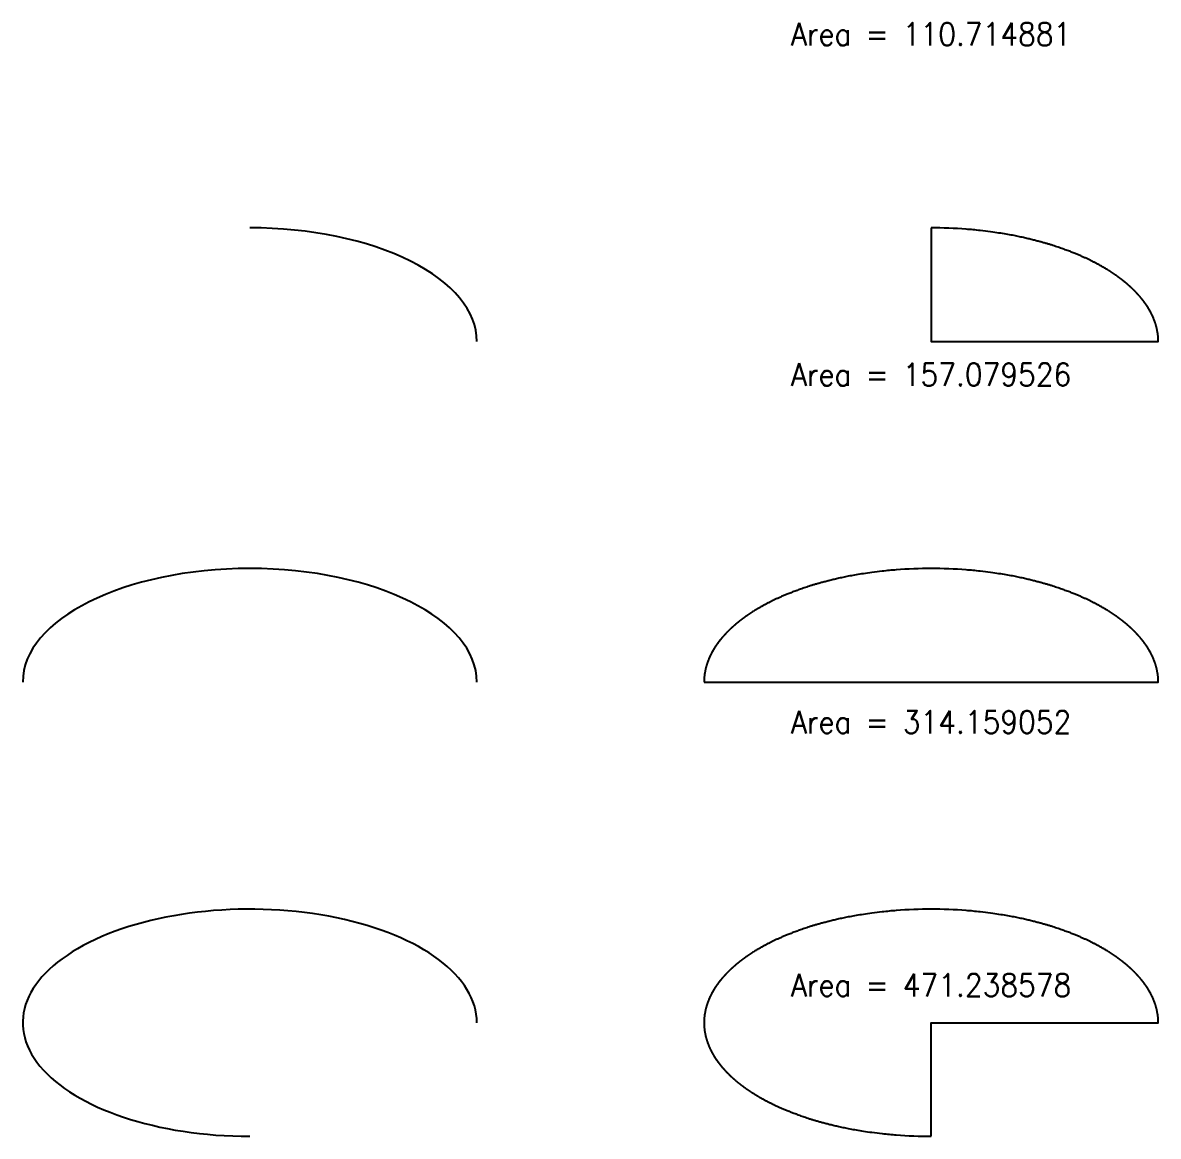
# Model space of a CAD drawing. Header units: millimetres. Extents: x 8 to 230, y -70 to 131.
# Drawn here: x 10 to 110, y -70 to 28.1 of the extents above; entities that cross this region are included whole.
import ezdxf

# ---------------------------------------------------------------- set-up
doc = ezdxf.new("R2010")
doc.units = ezdxf.units.MM
doc.layers.get('0').update_dxf_attribs({"lineweight": 25})
doc.layers.add('measurements', color=30, linetype='Continuous', lineweight=0, true_color=0xff7f00)
doc.styles.add('textstyle21', font='')
doc.styles.add('textstyle22', font='')
doc.styles.add('textstyle23', font='')
doc.styles.add('textstyle24', font='')
doc.styles.get('textstyle21').set_extended_font_data('standard')
doc.styles.get('textstyle22').set_extended_font_data('standard')
doc.styles.get('textstyle23').set_extended_font_data('standard')
doc.styles.get('textstyle24').set_extended_font_data('standard')

msp = doc.modelspace()

# ---------------------------------------------------------------- linework, layer by layer
at = {"flags": 128}
for points in [[(90, 10), (90, 0), (110, 0, 0.0138), (109.99, 0.28, 0.00574), (109.98, 0.39, 0.00441), (109.98, 0.48, 0.00373), (109.97, 0.55, 0.00329), (109.96, 0.62, 0.00299), (109.95, 0.68, 0.00275), (109.95, 0.74, 0.00257), (109.94, 0.79, 0.00242), (109.93, 0.84, 0.00229), (109.92, 0.88, 0.00219), (109.91, 0.93, 0.00209), (109.91, 0.97, 0.00201), (109.9, 1.01, 0.00194), (109.89, 1.05, 0.00188), (109.88, 1.09, 0.00182), (109.87, 1.13, 0.00177), (109.86, 1.16, 0.00172), (109.86, 1.2, 0.00168), (109.85, 1.24, 0.00164), (109.84, 1.27, 0.0016), (109.83, 1.3, 0.00157), (109.82, 1.34, 0.00154), (109.81, 1.37, 0.00151), (109.8, 1.4, 0.00148), (109.79, 1.43, 0.00146), (109.79, 1.46, 0.00143), (109.78, 1.49, 0.00141), (109.77, 1.52, 0.00139), (109.76, 1.55, 0.00137), (109.75, 1.58, 0.00135), (109.74, 1.61, 0.00133), (109.73, 1.64, 0.00132), (109.72, 1.66, 0.0013), (109.71, 1.69, 0.00128), (109.7, 1.72, 0.00127), (109.69, 1.75, 0.00125), (109.68, 1.77, 0.00124), (109.67, 1.8, 0.00123), (109.66, 1.83, 0.00122), (109.65, 1.85, 0.0012), (109.64, 1.88, 0.00119), (109.63, 1.9, 0.00118), (109.62, 1.93, 0.00117), (109.61, 1.96, 0.00116), (109.6, 1.98, 0.00115), (109.59, 2.01, 0.00114), (109.58, 2.03, 0.00114), (109.57, 2.06, 0.00113), (109.56, 2.08, 0.00112), (109.55, 2.11, 0.00111), (109.54, 2.13, 0.0011), (109.53, 2.16, 0.0011), (109.52, 2.18, 0.00109), (109.51, 2.2, 0.00108), (109.5, 2.23, 0.00108), (109.49, 2.25, 0.00107), (109.48, 2.28, 0.00106), (109.46, 2.3, 0.00106), (109.45, 2.32, 0.00105), (109.44, 2.35, 0.00105), (109.43, 2.37, 0.00104), (109.42, 2.39, 0.00104), (109.41, 2.42, 0.00103), (109.39, 2.44, 0.00103), (109.38, 2.47, 0.00102), (109.37, 2.49, 0.00102), (109.36, 2.51, 0.00101), (109.35, 2.54, 0.00101), (109.33, 2.56, 0.001), (109.32, 2.58, 0.001), (109.31, 2.61, 0.001), (109.3, 2.63, 0.00099), (109.28, 2.65, 0.00099), (109.27, 2.67, 0.00099), (109.26, 2.7, 0.00098), (109.25, 2.72, 0.00098), (109.23, 2.74, 0.00098), (109.22, 2.77, 0.00097), (109.21, 2.79, 0.00097), (109.19, 2.81, 0.00097), (109.18, 2.84, 0.00097), (109.17, 2.86, 0.00096), (109.15, 2.88, 0.00096), (109.14, 2.9, 0.00096), (109.12, 2.93, 0.00096), (109.11, 2.95, 0.00096), (109.1, 2.97, 0.00095), (109.08, 3, 0.00095), (109.07, 3.02, 0.00095), (109.05, 3.04, 0.00095), (109.04, 3.07, 0.00095), (109.02, 3.09, 0.00094), (109.01, 3.11, 0.00094), (108.99, 3.13, 0.00094), (108.98, 3.16, 0.00094), (108.96, 3.18, 0.00094), (108.95, 3.2, 0.00094), (108.93, 3.23, 0.00094), (108.91, 3.25, 0.00094), (108.9, 3.27, 0.00093), (108.88, 3.3, 0.00093), (108.87, 3.32, 0.00093), (108.85, 3.34, 0.00093), (108.83, 3.37, 0.00093), (108.82, 3.39, 0.00093), (108.8, 3.41, 0.00093), (108.78, 3.44, 0.00093), (108.76, 3.46, 0.00093), (108.75, 3.49, 0.00093), (108.73, 3.51, 0.00093), (108.71, 3.53, 0.00093), (108.69, 3.56, 0.00093), (108.67, 3.58, 0.00093), (108.66, 3.6, 0.00093), (108.64, 3.63, 0.00093), (108.62, 3.65, 0.00093), (108.6, 3.68, 0.00093), (108.58, 3.7, 0.00093), (108.56, 3.73, 0.00093), (108.54, 3.75, 0.00093), (108.52, 3.77, 0.00093), (108.5, 3.8, 0.00093), (108.48, 3.82, 0.00093), (108.46, 3.85, 0.00093), (108.44, 3.87, 0.00093), (108.42, 3.9, 0.00093), (108.4, 3.92, 0.00093), (108.38, 3.95, 0.00093), (108.35, 3.97, 0.00093), (108.33, 4, 0.00094), (108.31, 4.02, 0.00094), (108.29, 4.05, 0.00094), (108.26, 4.07, 0.00094), (108.24, 4.1, 0.00094), (108.22, 4.13, 0.00094), (108.19, 4.15, 0.00094), (108.17, 4.18, 0.00094), (108.15, 4.2, 0.00095), (108.12, 4.23, 0.00095), (108.1, 4.26, 0.00095), (108.07, 4.28, 0.00095), (108.05, 4.31, 0.00095), (108.02, 4.34, 0.00095), (108, 4.36, 0.00096), (107.97, 4.39, 0.00096), (107.94, 4.42, 0.00096), (107.92, 4.44, 0.00096), (107.89, 4.47, 0.00097), (107.86, 4.5, 0.00097), (107.83, 4.53, 0.00097), (107.8, 4.56, 0.00097), (107.78, 4.58, 0.00097), (107.75, 4.61, 0.00098), (107.72, 4.64, 0.00098), (107.69, 4.67, 0.00098), (107.66, 4.7, 0.00099), (107.63, 4.73, 0.00099), (107.59, 4.75, 0.00099), (107.56, 4.78, 0.001), (107.53, 4.81, 0.001), (107.5, 4.84, 0.001), (107.46, 4.87, 0.00101), (107.43, 4.9, 0.00101), (107.4, 4.93, 0.00101), (107.36, 4.96, 0.00102), (107.33, 4.99, 0.00102), (107.29, 5.02, 0.00102), (107.26, 5.06, 0.00103), (107.22, 5.09, 0.00103), (107.18, 5.12, 0.00104), (107.14, 5.15, 0.00104), (107.1, 5.18, 0.00105), (107.07, 5.21, 0.00105), (107.03, 5.25, 0.00106), (106.98, 5.28, 0.00106), (106.94, 5.31, 0.00107), (106.9, 5.35, 0.00107), (106.86, 5.38, 0.00108), (106.82, 5.41, 0.00108), (106.77, 5.45, 0.00109), (106.73, 5.48, 0.00109), (106.68, 5.52, 0.0011), (106.63, 5.55, 0.00111), (106.59, 5.59, 0.00111), (106.54, 5.62, 0.00112), (106.49, 5.66, 0.00113), (106.44, 5.69, 0.00113), (106.39, 5.73, 0.00114), (106.34, 5.77, 0.00115), (106.28, 5.81, 0.00116), (106.23, 5.84, 0.00116), (106.17, 5.88, 0.00117), (106.12, 5.92, 0.00118), (106.06, 5.96, 0.00119), (106, 6, 0.0012), (105.94, 6.04, 0.00121), (105.88, 6.08, 0.00122), (105.82, 6.12, 0.00123), (105.76, 6.16, 0.00124), (105.69, 6.2, 0.00125), (105.62, 6.24, 0.00126), (105.56, 6.29, 0.00127), (105.49, 6.33, 0.00128), (105.41, 6.37, 0.00129), (105.34, 6.42, 0.0013), (105.27, 6.46, 0.00132), (105.19, 6.51, 0.00133), (105.11, 6.55, 0.00134), (105.03, 6.6, 0.00136), (104.95, 6.64, 0.00137), (104.86, 6.69, 0.00139), (104.78, 6.74, 0.0014), (104.69, 6.79, 0.00142), (104.59, 6.84, 0.00143), (104.5, 6.89, 0.00145), (104.4, 6.94, 0.00147), (104.3, 6.99, 0.00149), (104.2, 7.04, 0.00151), (104.09, 7.09, 0.00153), (103.99, 7.15, 0.00155), (103.87, 7.2, 0.00158), (103.76, 7.26, 0.0016), (103.64, 7.32, 0.00163), (103.51, 7.37, 0.00165), (103.38, 7.43, 0.00168), (103.25, 7.49, 0.00171), (103.11, 7.55, 0.00174), (102.97, 7.61, 0.00177), (102.82, 7.67, 0.00181), (102.67, 7.74, 0.00184), (102.51, 7.8, 0.00188), (102.34, 7.87, 0.00193), (102.17, 7.94, 0.00197), (101.99, 8, 0.00202), (101.8, 8.07, 0.00207), (101.6, 8.15, 0.00212), (101.39, 8.22, 0.00218), (101.18, 8.29, 0.00225), (100.95, 8.37, 0.00232), (100.71, 8.45, 0.0024), (100.45, 8.53, 0.00249), (100.18, 8.61, 0.00258), (99.89, 8.69, 0.00269), (99.59, 8.78, 0.00281), (99.26, 8.86, 0.00295), (98.91, 8.95, 0.00311), (98.53, 9.04, 0.00329), (98.12, 9.14, 0.00352), (97.67, 9.24, 0.00379), (97.17, 9.34, 0.00413), (96.61, 9.44, 0.00458), (95.97, 9.54, 0.00522), (95.23, 9.65, 0.00621), (94.31, 9.76, 0.00813), (93.08, 9.88, 0.01938)], [(70, -30), (110, -30, 0.0138), (109.99, -29.72, 0.00574), (109.98, -29.61, 0.00441), (109.98, -29.52, 0.00373), (109.97, -29.45, 0.00329), (109.96, -29.38, 0.00299), (109.95, -29.32, 0.00275), (109.95, -29.26, 0.00257), (109.94, -29.21, 0.00242), (109.93, -29.16, 0.00229), (109.92, -29.12, 0.00219), (109.91, -29.07, 0.00209), (109.91, -29.03, 0.00201), (109.9, -28.99, 0.00194), (109.89, -28.95, 0.00188), (109.88, -28.91, 0.00182), (109.87, -28.87, 0.00177), (109.86, -28.84, 0.00172), (109.86, -28.8, 0.00168), (109.85, -28.76, 0.00164), (109.84, -28.73, 0.0016), (109.83, -28.7, 0.00157), (109.82, -28.66, 0.00154), (109.81, -28.63, 0.00151), (109.8, -28.6, 0.00148), (109.79, -28.57, 0.00146), (109.79, -28.54, 0.00143), (109.78, -28.51, 0.00141), (109.77, -28.48, 0.00139), (109.76, -28.45, 0.00137), (109.75, -28.42, 0.00135), (109.74, -28.39, 0.00133), (109.73, -28.36, 0.00132), (109.72, -28.34, 0.0013), (109.71, -28.31, 0.00128), (109.7, -28.28, 0.00127), (109.69, -28.25, 0.00125), (109.68, -28.23, 0.00124), (109.67, -28.2, 0.00123), (109.66, -28.17, 0.00122), (109.65, -28.15, 0.0012), (109.64, -28.12, 0.00119), (109.63, -28.1, 0.00118), (109.62, -28.07, 0.00117), (109.61, -28.04, 0.00116), (109.6, -28.02, 0.00115), (109.59, -27.99, 0.00114), (109.58, -27.97, 0.00114), (109.57, -27.94, 0.00113), (109.56, -27.92, 0.00112), (109.55, -27.89, 0.00111), (109.54, -27.87, 0.0011), (109.53, -27.84, 0.0011), (109.52, -27.82, 0.00109), (109.51, -27.8, 0.00108), (109.5, -27.77, 0.00108), (109.49, -27.75, 0.00107), (109.48, -27.72, 0.00106), (109.46, -27.7, 0.00106), (109.45, -27.68, 0.00105), (109.44, -27.65, 0.00105), (109.43, -27.63, 0.00104), (109.42, -27.61, 0.00104), (109.41, -27.58, 0.00103), (109.39, -27.56, 0.00103), (109.38, -27.53, 0.00102), (109.37, -27.51, 0.00102), (109.36, -27.49, 0.00101), (109.35, -27.46, 0.00101), (109.33, -27.44, 0.001), (109.32, -27.42, 0.001), (109.31, -27.39, 0.001), (109.3, -27.37, 0.00099), (109.28, -27.35, 0.00099), (109.27, -27.33, 0.00099), (109.26, -27.3, 0.00098), (109.25, -27.28, 0.00098), (109.23, -27.26, 0.00098), (109.22, -27.23, 0.00097), (109.21, -27.21, 0.00097), (109.19, -27.19, 0.00097), (109.18, -27.16, 0.00097), (109.17, -27.14, 0.00096), (109.15, -27.12, 0.00096), (109.14, -27.1, 0.00096), (109.12, -27.07, 0.00096), (109.11, -27.05, 0.00096), (109.1, -27.03, 0.00095), (109.08, -27, 0.00095), (109.07, -26.98, 0.00095), (109.05, -26.96, 0.00095), (109.04, -26.93, 0.00095), (109.02, -26.91, 0.00094), (109.01, -26.89, 0.00094), (108.99, -26.87, 0.00094), (108.98, -26.84, 0.00094), (108.96, -26.82, 0.00094), (108.95, -26.8, 0.00094), (108.93, -26.77, 0.00094), (108.91, -26.75, 0.00094), (108.9, -26.73, 0.00093), (108.88, -26.7, 0.00093), (108.87, -26.68, 0.00093), (108.85, -26.66, 0.00093), (108.83, -26.63, 0.00093), (108.82, -26.61, 0.00093), (108.8, -26.59, 0.00093), (108.78, -26.56, 0.00093), (108.76, -26.54, 0.00093), (108.75, -26.51, 0.00093), (108.73, -26.49, 0.00093), (108.71, -26.47, 0.00093), (108.69, -26.44, 0.00093), (108.67, -26.42, 0.00093), (108.66, -26.4, 0.00093), (108.64, -26.37, 0.00093), (108.62, -26.35, 0.00093), (108.6, -26.32, 0.00093), (108.58, -26.3, 0.00093), (108.56, -26.27, 0.00093), (108.54, -26.25, 0.00093), (108.52, -26.23, 0.00093), (108.5, -26.2, 0.00093), (108.48, -26.18, 0.00093), (108.46, -26.15, 0.00093), (108.44, -26.13, 0.00093), (108.42, -26.1, 0.00093), (108.4, -26.08, 0.00093), (108.38, -26.05, 0.00093), (108.35, -26.03, 0.00093), (108.33, -26, 0.00094), (108.31, -25.98, 0.00094), (108.29, -25.95, 0.00094), (108.26, -25.93, 0.00094), (108.24, -25.9, 0.00094), (108.22, -25.87, 0.00094), (108.19, -25.85, 0.00094), (108.17, -25.82, 0.00094), (108.15, -25.8, 0.00095), (108.12, -25.77, 0.00095), (108.1, -25.74, 0.00095), (108.07, -25.72, 0.00095), (108.05, -25.69, 0.00095), (108.02, -25.66, 0.00095), (108, -25.64, 0.00096), (107.97, -25.61, 0.00096), (107.94, -25.58, 0.00096), (107.92, -25.56, 0.00096), (107.89, -25.53, 0.00097), (107.86, -25.5, 0.00097), (107.83, -25.47, 0.00097), (107.8, -25.44, 0.00097), (107.78, -25.42, 0.00097), (107.75, -25.39, 0.00098), (107.72, -25.36, 0.00098), (107.69, -25.33, 0.00098), (107.66, -25.3, 0.00099), (107.63, -25.27, 0.00099), (107.59, -25.25, 0.00099), (107.56, -25.22, 0.001), (107.53, -25.19, 0.001), (107.5, -25.16, 0.001), (107.46, -25.13, 0.00101), (107.43, -25.1, 0.00101), (107.4, -25.07, 0.00101), (107.36, -25.04, 0.00102), (107.33, -25.01, 0.00102), (107.29, -24.98, 0.00102), (107.26, -24.94, 0.00103), (107.22, -24.91, 0.00103), (107.18, -24.88, 0.00104), (107.14, -24.85, 0.00104), (107.1, -24.82, 0.00105), (107.07, -24.79, 0.00105), (107.03, -24.75, 0.00106), (106.98, -24.72, 0.00106), (106.94, -24.69, 0.00107), (106.9, -24.65, 0.00107), (106.86, -24.62, 0.00108), (106.82, -24.59, 0.00108), (106.77, -24.55, 0.00109), (106.73, -24.52, 0.00109), (106.68, -24.48, 0.0011), (106.63, -24.45, 0.00111), (106.59, -24.41, 0.00111), (106.54, -24.38, 0.00112), (106.49, -24.34, 0.00113), (106.44, -24.31, 0.00113), (106.39, -24.27, 0.00114), (106.34, -24.23, 0.00115), (106.28, -24.19, 0.00116), (106.23, -24.16, 0.00116), (106.17, -24.12, 0.00117), (106.12, -24.08, 0.00118), (106.06, -24.04, 0.00119), (106, -24, 0.0012), (105.94, -23.96, 0.00121), (105.88, -23.92, 0.00122), (105.82, -23.88, 0.00123), (105.76, -23.84, 0.00124), (105.69, -23.8, 0.00125), (105.62, -23.76, 0.00126), (105.56, -23.71, 0.00127), (105.49, -23.67, 0.00128), (105.41, -23.63, 0.00129), (105.34, -23.58, 0.0013), (105.27, -23.54, 0.00132), (105.19, -23.49, 0.00133), (105.11, -23.45, 0.00134), (105.03, -23.4, 0.00136), (104.95, -23.36, 0.00137), (104.86, -23.31, 0.00139), (104.78, -23.26, 0.0014), (104.69, -23.21, 0.00142), (104.59, -23.16, 0.00143), (104.5, -23.11, 0.00145), (104.4, -23.06, 0.00147), (104.3, -23.01, 0.00149), (104.2, -22.96, 0.00151), (104.09, -22.91, 0.00153), (103.99, -22.85, 0.00155), (103.87, -22.8, 0.00158), (103.76, -22.74, 0.0016), (103.64, -22.68, 0.00163), (103.51, -22.63, 0.00165), (103.38, -22.57, 0.00168), (103.25, -22.51, 0.00171), (103.11, -22.45, 0.00174), (102.97, -22.39, 0.00177), (102.82, -22.33, 0.00181), (102.67, -22.26, 0.00184), (102.51, -22.2, 0.00188), (102.34, -22.13, 0.00193), (102.17, -22.06, 0.00197), (101.99, -22, 0.00202), (101.8, -21.93, 0.00207), (101.6, -21.85, 0.00212), (101.39, -21.78, 0.00218), (101.18, -21.71, 0.00225), (100.95, -21.63, 0.00232), (100.71, -21.55, 0.0024), (100.45, -21.47, 0.00249), (100.18, -21.39, 0.00258), (99.89, -21.31, 0.00269), (99.59, -21.22, 0.00281), (99.26, -21.14, 0.00295), (98.91, -21.05, 0.00311), (98.53, -20.96, 0.00329), (98.12, -20.86, 0.00352), (97.67, -20.76, 0.00379), (97.17, -20.66, 0.00413), (96.61, -20.56, 0.00458), (95.97, -20.46, 0.00522), (95.23, -20.35, 0.00621), (94.31, -20.24, 0.00813), (93.08, -20.12, 0.03877), (86.92, -20.12, 0.00813), (85.69, -20.24, 0.00621), (84.77, -20.35, 0.00522), (84.03, -20.46, 0.00458), (83.39, -20.56, 0.00413), (82.83, -20.66, 0.00379), (82.33, -20.76, 0.00352), (81.88, -20.86, 0.00329), (81.47, -20.96, 0.00311), (81.09, -21.05, 0.00295), (80.74, -21.14, 0.00281), (80.41, -21.22, 0.00269), (80.11, -21.31, 0.00258), (79.82, -21.39, 0.00249), (79.55, -21.47, 0.0024), (79.29, -21.55, 0.00232), (79.05, -21.63, 0.00225), (78.82, -21.71, 0.00218), (78.61, -21.78, 0.00212), (78.4, -21.85, 0.00207), (78.2, -21.93, 0.00202), (78.01, -22, 0.00197), (77.83, -22.06, 0.00193), (77.66, -22.13, 0.00188), (77.49, -22.2, 0.00184), (77.33, -22.26, 0.00181), (77.18, -22.33, 0.00177), (77.03, -22.39, 0.00174), (76.89, -22.45, 0.00171), (76.75, -22.51, 0.00168), (76.62, -22.57, 0.00165), (76.49, -22.63, 0.00163), (76.36, -22.68, 0.0016), (76.24, -22.74, 0.00158), (76.13, -22.8, 0.00155), (76.01, -22.85, 0.00153), (75.91, -22.91, 0.00151), (75.8, -22.96, 0.00149), (75.7, -23.01, 0.00147), (75.6, -23.06, 0.00145), (75.5, -23.11, 0.00143), (75.41, -23.16, 0.00142), (75.31, -23.21, 0.0014), (75.22, -23.26, 0.00139), (75.14, -23.31, 0.00137), (75.05, -23.36, 0.00136), (74.97, -23.4, 0.00134), (74.89, -23.45, 0.00133), (74.81, -23.49, 0.00132), (74.73, -23.54, 0.0013), (74.66, -23.58, 0.00129), (74.59, -23.63, 0.00128), (74.51, -23.67, 0.00127), (74.44, -23.71, 0.00126), (74.38, -23.76, 0.00125), (74.31, -23.8, 0.00124), (74.24, -23.84, 0.00123), (74.18, -23.88, 0.00122), (74.12, -23.92, 0.00121), (74.06, -23.96, 0.0012), (74, -24, 0.00119), (73.94, -24.04, 0.00118), (73.88, -24.08, 0.00117), (73.83, -24.12, 0.00116), (73.77, -24.16, 0.00116), (73.72, -24.19, 0.00115), (73.66, -24.23, 0.00114), (73.61, -24.27, 0.00113), (73.56, -24.31, 0.00113), (73.51, -24.34, 0.00112), (73.46, -24.38, 0.00111), (73.41, -24.41, 0.00111), (73.37, -24.45, 0.0011), (73.32, -24.48, 0.00109), (73.27, -24.52, 0.00109), (73.23, -24.55, 0.00108), (73.18, -24.59, 0.00108), (73.14, -24.62, 0.00107), (73.1, -24.65, 0.00107), (73.06, -24.69, 0.00106), (73.02, -24.72, 0.00106), (72.97, -24.75, 0.00105), (72.93, -24.79, 0.00105), (72.9, -24.82, 0.00104), (72.86, -24.85, 0.00104), (72.82, -24.88, 0.00103), (72.78, -24.91, 0.00103), (72.74, -24.94, 0.00102), (72.71, -24.98, 0.00102), (72.67, -25.01, 0.00102), (72.64, -25.04, 0.00101), (72.6, -25.07, 0.00101), (72.57, -25.1, 0.00101), (72.54, -25.13, 0.001), (72.5, -25.16, 0.001), (72.47, -25.19, 0.001), (72.44, -25.22, 0.00099), (72.41, -25.25, 0.00099), (72.37, -25.27, 0.00099), (72.34, -25.3, 0.00098), (72.31, -25.33, 0.00098), (72.28, -25.36, 0.00098), (72.25, -25.39, 0.00097), (72.22, -25.42, 0.00097), (72.2, -25.44, 0.00097), (72.17, -25.47, 0.00097), (72.14, -25.5, 0.00097), (72.11, -25.53, 0.00096), (72.08, -25.56, 0.00096), (72.06, -25.58, 0.00096), (72.03, -25.61, 0.00096), (72, -25.64, 0.00095), (71.98, -25.66, 0.00095), (71.95, -25.69, 0.00095), (71.93, -25.72, 0.00095), (71.9, -25.74, 0.00095), (71.88, -25.77, 0.00095), (71.85, -25.8, 0.00094), (71.83, -25.82, 0.00094), (71.81, -25.85, 0.00094), (71.78, -25.87, 0.00094), (71.76, -25.9, 0.00094), (71.74, -25.93, 0.00094), (71.71, -25.95, 0.00094), (71.69, -25.98, 0.00094), (71.67, -26, 0.00093), (71.65, -26.03, 0.00093), (71.62, -26.05, 0.00093), (71.6, -26.08, 0.00093), (71.58, -26.1, 0.00093), (71.56, -26.13, 0.00093), (71.54, -26.15, 0.00093), (71.52, -26.18, 0.00093), (71.5, -26.2, 0.00093), (71.48, -26.23, 0.00093), (71.46, -26.25, 0.00093), (71.44, -26.27, 0.00093), (71.42, -26.3, 0.00093), (71.4, -26.32, 0.00093), (71.38, -26.35, 0.00093), (71.36, -26.37, 0.00093), (71.34, -26.4, 0.00093), (71.33, -26.42, 0.00093), (71.31, -26.44, 0.00093), (71.29, -26.47, 0.00093), (71.27, -26.49, 0.00093), (71.25, -26.51, 0.00093), (71.24, -26.54, 0.00093), (71.22, -26.56, 0.00093), (71.2, -26.59, 0.00093), (71.18, -26.61, 0.00093), (71.17, -26.63, 0.00093), (71.15, -26.66, 0.00093), (71.13, -26.68, 0.00093), (71.12, -26.7, 0.00093), (71.1, -26.73, 0.00094), (71.09, -26.75, 0.00094), (71.07, -26.77, 0.00094), (71.05, -26.8, 0.00094), (71.04, -26.82, 0.00094), (71.02, -26.84, 0.00094), (71.01, -26.87, 0.00094), (70.99, -26.89, 0.00094), (70.98, -26.91, 0.00095), (70.96, -26.93, 0.00095), (70.95, -26.96, 0.00095), (70.93, -26.98, 0.00095), (70.92, -27, 0.00095), (70.9, -27.03, 0.00096), (70.89, -27.05, 0.00096), (70.88, -27.07, 0.00096), (70.86, -27.1, 0.00096), (70.85, -27.12, 0.00096), (70.83, -27.14, 0.00097), (70.82, -27.16, 0.00097), (70.81, -27.19, 0.00097), (70.79, -27.21, 0.00097), (70.78, -27.23, 0.00098), (70.77, -27.26, 0.00098), (70.75, -27.28, 0.00098), (70.74, -27.3, 0.00099), (70.73, -27.33, 0.00099), (70.72, -27.35, 0.00099), (70.7, -27.37, 0.001), (70.69, -27.39, 0.001), (70.68, -27.42, 0.001), (70.67, -27.44, 0.00101), (70.65, -27.46, 0.00101), (70.64, -27.49, 0.00102), (70.63, -27.51, 0.00102), (70.62, -27.53, 0.00103), (70.61, -27.56, 0.00103), (70.59, -27.58, 0.00104), (70.58, -27.61, 0.00104), (70.57, -27.63, 0.00105), (70.56, -27.65, 0.00105), (70.55, -27.68, 0.00106), (70.54, -27.7, 0.00106), (70.52, -27.72, 0.00107), (70.51, -27.75, 0.00108), (70.5, -27.77, 0.00108), (70.49, -27.8, 0.00109), (70.48, -27.82, 0.0011), (70.47, -27.84, 0.0011), (70.46, -27.87, 0.00111), (70.45, -27.89, 0.00112), (70.44, -27.92, 0.00113), (70.43, -27.94, 0.00114), (70.42, -27.97, 0.00114), (70.41, -27.99, 0.00115), (70.4, -28.02, 0.00116), (70.39, -28.04, 0.00117), (70.38, -28.07, 0.00118), (70.37, -28.1, 0.00119), (70.36, -28.12, 0.0012), (70.35, -28.15, 0.00122), (70.34, -28.17, 0.00123), (70.33, -28.2, 0.00124), (70.32, -28.23, 0.00125), (70.31, -28.25, 0.00127), (70.3, -28.28, 0.00128), (70.29, -28.31, 0.0013), (70.28, -28.34, 0.00132), (70.27, -28.36, 0.00133), (70.26, -28.39, 0.00135), (70.25, -28.42, 0.00137), (70.24, -28.45, 0.00139), (70.23, -28.48, 0.00141), (70.22, -28.51, 0.00143), (70.21, -28.54, 0.00146), (70.21, -28.57, 0.00148), (70.2, -28.6, 0.00151), (70.19, -28.63, 0.00154), (70.18, -28.66, 0.00157), (70.17, -28.7, 0.0016), (70.16, -28.73, 0.00164), (70.15, -28.76, 0.00168), (70.14, -28.8, 0.00172), (70.14, -28.84, 0.00177), (70.13, -28.87, 0.00182), (70.12, -28.91, 0.00188), (70.11, -28.95, 0.00194), (70.1, -28.99, 0.00201), (70.09, -29.03, 0.00209), (70.09, -29.07, 0.00219), (70.08, -29.12, 0.00229), (70.07, -29.16, 0.00242), (70.06, -29.21, 0.00257), (70.05, -29.26, 0.00275), (70.05, -29.32, 0.00299), (70.04, -29.38, 0.00329), (70.03, -29.45, 0.00373), (70.02, -29.52, 0.00441), (70.02, -29.61, 0.00574), (70.01, -29.72, 0.0138)], [(90, -70), (90, -60), (110, -60, 0.0138), (109.99, -59.72, 0.00574), (109.98, -59.61, 0.00441), (109.98, -59.52, 0.00373), (109.97, -59.45, 0.00329), (109.96, -59.38, 0.00299), (109.95, -59.32, 0.00275), (109.95, -59.26, 0.00257), (109.94, -59.21, 0.00242), (109.93, -59.16, 0.00229), (109.92, -59.12, 0.00219), (109.91, -59.07, 0.00209), (109.91, -59.03, 0.00201), (109.9, -58.99, 0.00194), (109.89, -58.95, 0.00188), (109.88, -58.91, 0.00182), (109.87, -58.87, 0.00177), (109.86, -58.84, 0.00172), (109.86, -58.8, 0.00168), (109.85, -58.76, 0.00164), (109.84, -58.73, 0.0016), (109.83, -58.7, 0.00157), (109.82, -58.66, 0.00154), (109.81, -58.63, 0.00151), (109.8, -58.6, 0.00148), (109.79, -58.57, 0.00146), (109.79, -58.54, 0.00143), (109.78, -58.51, 0.00141), (109.77, -58.48, 0.00139), (109.76, -58.45, 0.00137), (109.75, -58.42, 0.00135), (109.74, -58.39, 0.00133), (109.73, -58.36, 0.00132), (109.72, -58.34, 0.0013), (109.71, -58.31, 0.00128), (109.7, -58.28, 0.00127), (109.69, -58.25, 0.00125), (109.68, -58.23, 0.00124), (109.67, -58.2, 0.00123), (109.66, -58.17, 0.00122), (109.65, -58.15, 0.0012), (109.64, -58.12, 0.00119), (109.63, -58.1, 0.00118), (109.62, -58.07, 0.00117), (109.61, -58.04, 0.00116), (109.6, -58.02, 0.00115), (109.59, -57.99, 0.00114), (109.58, -57.97, 0.00114), (109.57, -57.94, 0.00113), (109.56, -57.92, 0.00112), (109.55, -57.89, 0.00111), (109.54, -57.87, 0.0011), (109.53, -57.84, 0.0011), (109.52, -57.82, 0.00109), (109.51, -57.8, 0.00108), (109.5, -57.77, 0.00108), (109.49, -57.75, 0.00107), (109.48, -57.72, 0.00106), (109.46, -57.7, 0.00106), (109.45, -57.68, 0.00105), (109.44, -57.65, 0.00105), (109.43, -57.63, 0.00104), (109.42, -57.61, 0.00104), (109.41, -57.58, 0.00103), (109.39, -57.56, 0.00103), (109.38, -57.53, 0.00102), (109.37, -57.51, 0.00102), (109.36, -57.49, 0.00101), (109.35, -57.46, 0.00101), (109.33, -57.44, 0.001), (109.32, -57.42, 0.001), (109.31, -57.39, 0.001), (109.3, -57.37, 0.00099), (109.28, -57.35, 0.00099), (109.27, -57.33, 0.00099), (109.26, -57.3, 0.00098), (109.25, -57.28, 0.00098), (109.23, -57.26, 0.00098), (109.22, -57.23, 0.00097), (109.21, -57.21, 0.00097), (109.19, -57.19, 0.00097), (109.18, -57.16, 0.00097), (109.17, -57.14, 0.00096), (109.15, -57.12, 0.00096), (109.14, -57.1, 0.00096), (109.12, -57.07, 0.00096), (109.11, -57.05, 0.00096), (109.1, -57.03, 0.00095), (109.08, -57, 0.00095), (109.07, -56.98, 0.00095), (109.05, -56.96, 0.00095), (109.04, -56.93, 0.00095), (109.02, -56.91, 0.00094), (109.01, -56.89, 0.00094), (108.99, -56.87, 0.00094), (108.98, -56.84, 0.00094), (108.96, -56.82, 0.00094), (108.95, -56.8, 0.00094), (108.93, -56.77, 0.00094), (108.91, -56.75, 0.00094), (108.9, -56.73, 0.00093), (108.88, -56.7, 0.00093), (108.87, -56.68, 0.00093), (108.85, -56.66, 0.00093), (108.83, -56.63, 0.00093), (108.82, -56.61, 0.00093), (108.8, -56.59, 0.00093), (108.78, -56.56, 0.00093), (108.76, -56.54, 0.00093), (108.75, -56.51, 0.00093), (108.73, -56.49, 0.00093), (108.71, -56.47, 0.00093), (108.69, -56.44, 0.00093), (108.67, -56.42, 0.00093), (108.66, -56.4, 0.00093), (108.64, -56.37, 0.00093), (108.62, -56.35, 0.00093), (108.6, -56.32, 0.00093), (108.58, -56.3, 0.00093), (108.56, -56.27, 0.00093), (108.54, -56.25, 0.00093), (108.52, -56.23, 0.00093), (108.5, -56.2, 0.00093), (108.48, -56.18, 0.00093), (108.46, -56.15, 0.00093), (108.44, -56.13, 0.00093), (108.42, -56.1, 0.00093), (108.4, -56.08, 0.00093), (108.38, -56.05, 0.00093), (108.35, -56.03, 0.00093), (108.33, -56, 0.00094), (108.31, -55.98, 0.00094), (108.29, -55.95, 0.00094), (108.26, -55.93, 0.00094), (108.24, -55.9, 0.00094), (108.22, -55.87, 0.00094), (108.19, -55.85, 0.00094), (108.17, -55.82, 0.00094), (108.15, -55.8, 0.00095), (108.12, -55.77, 0.00095), (108.1, -55.74, 0.00095), (108.07, -55.72, 0.00095), (108.05, -55.69, 0.00095), (108.02, -55.66, 0.00095), (108, -55.64, 0.00096), (107.97, -55.61, 0.00096), (107.94, -55.58, 0.00096), (107.92, -55.56, 0.00096), (107.89, -55.53, 0.00097), (107.86, -55.5, 0.00097), (107.83, -55.47, 0.00097), (107.8, -55.44, 0.00097), (107.78, -55.42, 0.00097), (107.75, -55.39, 0.00098), (107.72, -55.36, 0.00098), (107.69, -55.33, 0.00098), (107.66, -55.3, 0.00099), (107.63, -55.27, 0.00099), (107.59, -55.25, 0.00099), (107.56, -55.22, 0.001), (107.53, -55.19, 0.001), (107.5, -55.16, 0.001), (107.46, -55.13, 0.00101), (107.43, -55.1, 0.00101), (107.4, -55.07, 0.00101), (107.36, -55.04, 0.00102), (107.33, -55.01, 0.00102), (107.29, -54.98, 0.00102), (107.26, -54.94, 0.00103), (107.22, -54.91, 0.00103), (107.18, -54.88, 0.00104), (107.14, -54.85, 0.00104), (107.1, -54.82, 0.00105), (107.07, -54.79, 0.00105), (107.03, -54.75, 0.00106), (106.98, -54.72, 0.00106), (106.94, -54.69, 0.00107), (106.9, -54.65, 0.00107), (106.86, -54.62, 0.00108), (106.82, -54.59, 0.00108), (106.77, -54.55, 0.00109), (106.73, -54.52, 0.00109), (106.68, -54.48, 0.0011), (106.63, -54.45, 0.00111), (106.59, -54.41, 0.00111), (106.54, -54.38, 0.00112), (106.49, -54.34, 0.00113), (106.44, -54.31, 0.00113), (106.39, -54.27, 0.00114), (106.34, -54.23, 0.00115), (106.28, -54.19, 0.00116), (106.23, -54.16, 0.00116), (106.17, -54.12, 0.00117), (106.12, -54.08, 0.00118), (106.06, -54.04, 0.00119), (106, -54, 0.0012), (105.94, -53.96, 0.00121), (105.88, -53.92, 0.00122), (105.82, -53.88, 0.00123), (105.76, -53.84, 0.00124), (105.69, -53.8, 0.00125), (105.62, -53.76, 0.00126), (105.56, -53.71, 0.00127), (105.49, -53.67, 0.00128), (105.41, -53.63, 0.00129), (105.34, -53.58, 0.0013), (105.27, -53.54, 0.00132), (105.19, -53.49, 0.00133), (105.11, -53.45, 0.00134), (105.03, -53.4, 0.00136), (104.95, -53.36, 0.00137), (104.86, -53.31, 0.00139), (104.78, -53.26, 0.0014), (104.69, -53.21, 0.00142), (104.59, -53.16, 0.00143), (104.5, -53.11, 0.00145), (104.4, -53.06, 0.00147), (104.3, -53.01, 0.00149), (104.2, -52.96, 0.00151), (104.09, -52.91, 0.00153), (103.99, -52.85, 0.00155), (103.87, -52.8, 0.00158), (103.76, -52.74, 0.0016), (103.64, -52.68, 0.00163), (103.51, -52.63, 0.00165), (103.38, -52.57, 0.00168), (103.25, -52.51, 0.00171), (103.11, -52.45, 0.00174), (102.97, -52.39, 0.00177), (102.82, -52.33, 0.00181), (102.67, -52.26, 0.00184), (102.51, -52.2, 0.00188), (102.34, -52.13, 0.00193), (102.17, -52.06, 0.00197), (101.99, -52, 0.00202), (101.8, -51.93, 0.00207), (101.6, -51.85, 0.00212), (101.39, -51.78, 0.00218), (101.18, -51.71, 0.00225), (100.95, -51.63, 0.00232), (100.71, -51.55, 0.0024), (100.45, -51.47, 0.00249), (100.18, -51.39, 0.00258), (99.89, -51.31, 0.00269), (99.59, -51.22, 0.00281), (99.26, -51.14, 0.00295), (98.91, -51.05, 0.00311), (98.53, -50.96, 0.00329), (98.12, -50.86, 0.00352), (97.67, -50.76, 0.00379), (97.17, -50.66, 0.00413), (96.61, -50.56, 0.00458), (95.97, -50.46, 0.00522), (95.23, -50.35, 0.00621), (94.31, -50.24, 0.00813), (93.08, -50.12, 0.03877), (86.92, -50.12, 0.00813), (85.69, -50.24, 0.00621), (84.77, -50.35, 0.00522), (84.03, -50.46, 0.00458), (83.39, -50.56, 0.00413), (82.83, -50.66, 0.00379), (82.33, -50.76, 0.00352), (81.88, -50.86, 0.00329), (81.47, -50.96, 0.00311), (81.09, -51.05, 0.00295), (80.74, -51.14, 0.00281), (80.41, -51.22, 0.00269), (80.11, -51.31, 0.00258), (79.82, -51.39, 0.00249), (79.55, -51.47, 0.0024), (79.29, -51.55, 0.00232), (79.05, -51.63, 0.00225), (78.82, -51.71, 0.00218), (78.61, -51.78, 0.00212), (78.4, -51.85, 0.00207), (78.2, -51.93, 0.00202), (78.01, -52, 0.00197), (77.83, -52.06, 0.00193), (77.66, -52.13, 0.00188), (77.49, -52.2, 0.00184), (77.33, -52.26, 0.00181), (77.18, -52.33, 0.00177), (77.03, -52.39, 0.00174), (76.89, -52.45, 0.00171), (76.75, -52.51, 0.00168), (76.62, -52.57, 0.00165), (76.49, -52.63, 0.00163), (76.36, -52.68, 0.0016), (76.24, -52.74, 0.00158), (76.13, -52.8, 0.00155), (76.01, -52.85, 0.00153), (75.91, -52.91, 0.00151), (75.8, -52.96, 0.00149), (75.7, -53.01, 0.00147), (75.6, -53.06, 0.00145), (75.5, -53.11, 0.00143), (75.41, -53.16, 0.00142), (75.31, -53.21, 0.0014), (75.22, -53.26, 0.00139), (75.14, -53.31, 0.00137), (75.05, -53.36, 0.00136), (74.97, -53.4, 0.00134), (74.89, -53.45, 0.00133), (74.81, -53.49, 0.00132), (74.73, -53.54, 0.0013), (74.66, -53.58, 0.00129), (74.59, -53.63, 0.00128), (74.51, -53.67, 0.00127), (74.44, -53.71, 0.00126), (74.38, -53.76, 0.00125), (74.31, -53.8, 0.00124), (74.24, -53.84, 0.00123), (74.18, -53.88, 0.00122), (74.12, -53.92, 0.00121), (74.06, -53.96, 0.0012), (74, -54, 0.00119), (73.94, -54.04, 0.00118), (73.88, -54.08, 0.00117), (73.83, -54.12, 0.00116), (73.77, -54.16, 0.00116), (73.72, -54.19, 0.00115), (73.66, -54.23, 0.00114), (73.61, -54.27, 0.00113), (73.56, -54.31, 0.00113), (73.51, -54.34, 0.00112), (73.46, -54.38, 0.00111), (73.41, -54.41, 0.00111), (73.37, -54.45, 0.0011), (73.32, -54.48, 0.00109), (73.27, -54.52, 0.00109), (73.23, -54.55, 0.00108), (73.18, -54.59, 0.00108), (73.14, -54.62, 0.00107), (73.1, -54.65, 0.00107), (73.06, -54.69, 0.00106), (73.02, -54.72, 0.00106), (72.97, -54.75, 0.00105), (72.93, -54.79, 0.00105), (72.9, -54.82, 0.00104), (72.86, -54.85, 0.00104), (72.82, -54.88, 0.00103), (72.78, -54.91, 0.00103), (72.74, -54.94, 0.00102), (72.71, -54.98, 0.00102), (72.67, -55.01, 0.00102), (72.64, -55.04, 0.00101), (72.6, -55.07, 0.00101), (72.57, -55.1, 0.00101), (72.54, -55.13, 0.001), (72.5, -55.16, 0.001), (72.47, -55.19, 0.001), (72.44, -55.22, 0.00099), (72.41, -55.25, 0.00099), (72.37, -55.27, 0.00099), (72.34, -55.3, 0.00098), (72.31, -55.33, 0.00098), (72.28, -55.36, 0.00098), (72.25, -55.39, 0.00097), (72.22, -55.42, 0.00097), (72.2, -55.44, 0.00097), (72.17, -55.47, 0.00097), (72.14, -55.5, 0.00097), (72.11, -55.53, 0.00096), (72.08, -55.56, 0.00096), (72.06, -55.58, 0.00096), (72.03, -55.61, 0.00096), (72, -55.64, 0.00095), (71.98, -55.66, 0.00095), (71.95, -55.69, 0.00095), (71.93, -55.72, 0.00095), (71.9, -55.74, 0.00095), (71.88, -55.77, 0.00095), (71.85, -55.8, 0.00094), (71.83, -55.82, 0.00094), (71.81, -55.85, 0.00094), (71.78, -55.87, 0.00094), (71.76, -55.9, 0.00094), (71.74, -55.93, 0.00094), (71.71, -55.95, 0.00094), (71.69, -55.98, 0.00094), (71.67, -56, 0.00093), (71.65, -56.03, 0.00093), (71.62, -56.05, 0.00093), (71.6, -56.08, 0.00093), (71.58, -56.1, 0.00093), (71.56, -56.13, 0.00093), (71.54, -56.15, 0.00093), (71.52, -56.18, 0.00093), (71.5, -56.2, 0.00093), (71.48, -56.23, 0.00093), (71.46, -56.25, 0.00093), (71.44, -56.27, 0.00093), (71.42, -56.3, 0.00093), (71.4, -56.32, 0.00093), (71.38, -56.35, 0.00093), (71.36, -56.37, 0.00093), (71.34, -56.4, 0.00093), (71.33, -56.42, 0.00093), (71.31, -56.44, 0.00093), (71.29, -56.47, 0.00093), (71.27, -56.49, 0.00093), (71.25, -56.51, 0.00093), (71.24, -56.54, 0.00093), (71.22, -56.56, 0.00093), (71.2, -56.59, 0.00093), (71.18, -56.61, 0.00093), (71.17, -56.63, 0.00093), (71.15, -56.66, 0.00093), (71.13, -56.68, 0.00093), (71.12, -56.7, 0.00093), (71.1, -56.73, 0.00094), (71.09, -56.75, 0.00094), (71.07, -56.77, 0.00094), (71.05, -56.8, 0.00094), (71.04, -56.82, 0.00094), (71.02, -56.84, 0.00094), (71.01, -56.87, 0.00094), (70.99, -56.89, 0.00094), (70.98, -56.91, 0.00095), (70.96, -56.93, 0.00095), (70.95, -56.96, 0.00095), (70.93, -56.98, 0.00095), (70.92, -57, 0.00095), (70.9, -57.03, 0.00096), (70.89, -57.05, 0.00096), (70.88, -57.07, 0.00096), (70.86, -57.1, 0.00096), (70.85, -57.12, 0.00096), (70.83, -57.14, 0.00097), (70.82, -57.16, 0.00097), (70.81, -57.19, 0.00097), (70.79, -57.21, 0.00097), (70.78, -57.23, 0.00098), (70.77, -57.26, 0.00098), (70.75, -57.28, 0.00098), (70.74, -57.3, 0.00099), (70.73, -57.33, 0.00099), (70.72, -57.35, 0.00099), (70.7, -57.37, 0.001), (70.69, -57.39, 0.001), (70.68, -57.42, 0.001), (70.67, -57.44, 0.00101), (70.65, -57.46, 0.00101), (70.64, -57.49, 0.00102), (70.63, -57.51, 0.00102), (70.62, -57.53, 0.00103), (70.61, -57.56, 0.00103), (70.59, -57.58, 0.00104), (70.58, -57.61, 0.00104), (70.57, -57.63, 0.00105), (70.56, -57.65, 0.00105), (70.55, -57.68, 0.00106), (70.54, -57.7, 0.00106), (70.52, -57.72, 0.00107), (70.51, -57.75, 0.00108), (70.5, -57.77, 0.00108), (70.49, -57.8, 0.00109), (70.48, -57.82, 0.0011), (70.47, -57.84, 0.0011), (70.46, -57.87, 0.00111), (70.45, -57.89, 0.00112), (70.44, -57.92, 0.00113), (70.43, -57.94, 0.00114), (70.42, -57.97, 0.00114), (70.41, -57.99, 0.00115), (70.4, -58.02, 0.00116), (70.39, -58.04, 0.00117), (70.38, -58.07, 0.00118), (70.37, -58.1, 0.00119), (70.36, -58.12, 0.0012), (70.35, -58.15, 0.00122), (70.34, -58.17, 0.00123), (70.33, -58.2, 0.00124), (70.32, -58.23, 0.00125), (70.31, -58.25, 0.00127), (70.3, -58.28, 0.00128), (70.29, -58.31, 0.0013), (70.28, -58.34, 0.00132), (70.27, -58.36, 0.00133), (70.26, -58.39, 0.00135), (70.25, -58.42, 0.00137), (70.24, -58.45, 0.00139), (70.23, -58.48, 0.00141), (70.22, -58.51, 0.00143), (70.21, -58.54, 0.00146), (70.21, -58.57, 0.00148), (70.2, -58.6, 0.00151), (70.19, -58.63, 0.00154), (70.18, -58.66, 0.00157), (70.17, -58.7, 0.0016), (70.16, -58.73, 0.00164), (70.15, -58.76, 0.00168), (70.14, -58.8, 0.00172), (70.14, -58.84, 0.00177), (70.13, -58.87, 0.00182), (70.12, -58.91, 0.00188), (70.11, -58.95, 0.00194), (70.1, -58.99, 0.00201), (70.09, -59.03, 0.00209), (70.09, -59.07, 0.00219), (70.08, -59.12, 0.00229), (70.07, -59.16, 0.00242), (70.06, -59.21, 0.00257), (70.05, -59.26, 0.00275), (70.05, -59.32, 0.00299), (70.04, -59.38, 0.00329), (70.03, -59.45, 0.00373), (70.02, -59.52, 0.00441), (70.02, -59.61, 0.00574), (70.01, -59.72, 0.0276), (70.01, -60.28, 0.00574), (70.02, -60.39, 0.00441), (70.02, -60.48, 0.00373), (70.03, -60.55, 0.00329), (70.04, -60.62, 0.00299), (70.05, -60.68, 0.00275), (70.05, -60.74, 0.00257), (70.06, -60.79, 0.00242), (70.07, -60.84, 0.00229), (70.08, -60.88, 0.00219), (70.09, -60.93, 0.00209), (70.09, -60.97, 0.00201), (70.1, -61.01, 0.00194), (70.11, -61.05, 0.00188), (70.12, -61.09, 0.00182), (70.13, -61.13, 0.00177), (70.14, -61.16, 0.00172), (70.14, -61.2, 0.00168), (70.15, -61.24, 0.00164), (70.16, -61.27, 0.0016), (70.17, -61.3, 0.00157), (70.18, -61.34, 0.00154), (70.19, -61.37, 0.00151), (70.2, -61.4, 0.00148), (70.21, -61.43, 0.00146), (70.21, -61.46, 0.00143), (70.22, -61.49, 0.00141), (70.23, -61.52, 0.00139), (70.24, -61.55, 0.00137), (70.25, -61.58, 0.00135), (70.26, -61.61, 0.00133), (70.27, -61.64, 0.00132), (70.28, -61.66, 0.0013), (70.29, -61.69, 0.00128), (70.3, -61.72, 0.00127), (70.31, -61.75, 0.00125), (70.32, -61.77, 0.00124), (70.33, -61.8, 0.00123), (70.34, -61.83, 0.00122), (70.35, -61.85, 0.0012), (70.36, -61.88, 0.00119), (70.37, -61.9, 0.00118), (70.38, -61.93, 0.00117), (70.39, -61.96, 0.00116), (70.4, -61.98, 0.00115), (70.41, -62.01, 0.00114), (70.42, -62.03, 0.00114), (70.43, -62.06, 0.00113), (70.44, -62.08, 0.00112), (70.45, -62.11, 0.00111), (70.46, -62.13, 0.0011), (70.47, -62.16, 0.0011), (70.48, -62.18, 0.00109), (70.49, -62.2, 0.00108), (70.5, -62.23, 0.00108), (70.51, -62.25, 0.00107), (70.52, -62.28, 0.00106), (70.54, -62.3, 0.00106), (70.55, -62.32, 0.00105), (70.56, -62.35, 0.00105), (70.57, -62.37, 0.00104), (70.58, -62.39, 0.00104), (70.59, -62.42, 0.00103), (70.61, -62.44, 0.00103), (70.62, -62.47, 0.00102), (70.63, -62.49, 0.00102), (70.64, -62.51, 0.00101), (70.65, -62.54, 0.00101), (70.67, -62.56, 0.001), (70.68, -62.58, 0.001), (70.69, -62.61, 0.001), (70.7, -62.63, 0.00099), (70.72, -62.65, 0.00099), (70.73, -62.67, 0.00099), (70.74, -62.7, 0.00098), (70.75, -62.72, 0.00098), (70.77, -62.74, 0.00098), (70.78, -62.77, 0.00097), (70.79, -62.79, 0.00097), (70.81, -62.81, 0.00097), (70.82, -62.84, 0.00097), (70.83, -62.86, 0.00096), (70.85, -62.88, 0.00096), (70.86, -62.9, 0.00096), (70.88, -62.93, 0.00096), (70.89, -62.95, 0.00096), (70.9, -62.97, 0.00095), (70.92, -63, 0.00095), (70.93, -63.02, 0.00095), (70.95, -63.04, 0.00095), (70.96, -63.07, 0.00095), (70.98, -63.09, 0.00094), (70.99, -63.11, 0.00094), (71.01, -63.13, 0.00094), (71.02, -63.16, 0.00094), (71.04, -63.18, 0.00094), (71.05, -63.2, 0.00094), (71.07, -63.23, 0.00094), (71.09, -63.25, 0.00094), (71.1, -63.27, 0.00093), (71.12, -63.3, 0.00093), (71.13, -63.32, 0.00093), (71.15, -63.34, 0.00093), (71.17, -63.37, 0.00093), (71.18, -63.39, 0.00093), (71.2, -63.41, 0.00093), (71.22, -63.44, 0.00093), (71.24, -63.46, 0.00093), (71.25, -63.49, 0.00093), (71.27, -63.51, 0.00093), (71.29, -63.53, 0.00093), (71.31, -63.56, 0.00093), (71.33, -63.58, 0.00093), (71.34, -63.6, 0.00093), (71.36, -63.63, 0.00093), (71.38, -63.65, 0.00093), (71.4, -63.68, 0.00093), (71.42, -63.7, 0.00093), (71.44, -63.73, 0.00093), (71.46, -63.75, 0.00093), (71.48, -63.77, 0.00093), (71.5, -63.8, 0.00093), (71.52, -63.82, 0.00093), (71.54, -63.85, 0.00093), (71.56, -63.87, 0.00093), (71.58, -63.9, 0.00093), (71.6, -63.92, 0.00093), (71.62, -63.95, 0.00093), (71.65, -63.97, 0.00093), (71.67, -64, 0.00094), (71.69, -64.02, 0.00094), (71.71, -64.05, 0.00094), (71.74, -64.07, 0.00094), (71.76, -64.1, 0.00094), (71.78, -64.13, 0.00094), (71.81, -64.15, 0.00094), (71.83, -64.18, 0.00094), (71.85, -64.2, 0.00095), (71.88, -64.23, 0.00095), (71.9, -64.26, 0.00095), (71.93, -64.28, 0.00095), (71.95, -64.31, 0.00095), (71.98, -64.34, 0.00095), (72, -64.36, 0.00096), (72.03, -64.39, 0.00096), (72.06, -64.42, 0.00096), (72.08, -64.44, 0.00096), (72.11, -64.47, 0.00097), (72.14, -64.5, 0.00097), (72.17, -64.53, 0.00097), (72.2, -64.56, 0.00097), (72.22, -64.58, 0.00097), (72.25, -64.61, 0.00098), (72.28, -64.64, 0.00098), (72.31, -64.67, 0.00098), (72.34, -64.7, 0.00099), (72.37, -64.73, 0.00099), (72.41, -64.75, 0.00099), (72.44, -64.78, 0.001), (72.47, -64.81, 0.001), (72.5, -64.84, 0.001), (72.54, -64.87, 0.00101), (72.57, -64.9, 0.00101), (72.6, -64.93, 0.00101), (72.64, -64.96, 0.00102), (72.67, -64.99, 0.00102), (72.71, -65.02, 0.00102), (72.74, -65.06, 0.00103), (72.78, -65.09, 0.00103), (72.82, -65.12, 0.00104), (72.86, -65.15, 0.00104), (72.9, -65.18, 0.00105), (72.93, -65.21, 0.00105), (72.97, -65.25, 0.00106), (73.02, -65.28, 0.00106), (73.06, -65.31, 0.00107), (73.1, -65.35, 0.00107), (73.14, -65.38, 0.00108), (73.18, -65.41, 0.00108), (73.23, -65.45, 0.00109), (73.27, -65.48, 0.00109), (73.32, -65.52, 0.0011), (73.37, -65.55, 0.00111), (73.41, -65.59, 0.00111), (73.46, -65.62, 0.00112), (73.51, -65.66, 0.00113), (73.56, -65.69, 0.00113), (73.61, -65.73, 0.00114), (73.66, -65.77, 0.00115), (73.72, -65.81, 0.00116), (73.77, -65.84, 0.00116), (73.83, -65.88, 0.00117), (73.88, -65.92, 0.00118), (73.94, -65.96, 0.00119), (74, -66, 0.0012), (74.06, -66.04, 0.00121), (74.12, -66.08, 0.00122), (74.18, -66.12, 0.00123), (74.24, -66.16, 0.00124), (74.31, -66.2, 0.00125), (74.38, -66.24, 0.00126), (74.44, -66.29, 0.00127), (74.51, -66.33, 0.00128), (74.59, -66.37, 0.00129), (74.66, -66.42, 0.0013), (74.73, -66.46, 0.00132), (74.81, -66.51, 0.00133), (74.89, -66.55, 0.00134), (74.97, -66.6, 0.00136), (75.05, -66.64, 0.00137), (75.14, -66.69, 0.00139), (75.22, -66.74, 0.0014), (75.31, -66.79, 0.00142), (75.41, -66.84, 0.00143), (75.5, -66.89, 0.00145), (75.6, -66.94, 0.00147), (75.7, -66.99, 0.00149), (75.8, -67.04, 0.00151), (75.91, -67.09, 0.00153), (76.01, -67.15, 0.00155), (76.13, -67.2, 0.00158), (76.24, -67.26, 0.0016), (76.36, -67.32, 0.00163), (76.49, -67.37, 0.00165), (76.62, -67.43, 0.00168), (76.75, -67.49, 0.00171), (76.89, -67.55, 0.00174), (77.03, -67.61, 0.00177), (77.18, -67.67, 0.00181), (77.33, -67.74, 0.00184), (77.49, -67.8, 0.00188), (77.66, -67.87, 0.00193), (77.83, -67.94, 0.00197), (78.01, -68, 0.00202), (78.2, -68.07, 0.00207), (78.4, -68.15, 0.00212), (78.61, -68.22, 0.00218), (78.82, -68.29, 0.00225), (79.05, -68.37, 0.00232), (79.29, -68.45, 0.0024), (79.55, -68.53, 0.00249), (79.82, -68.61, 0.00258), (80.11, -68.69, 0.00269), (80.41, -68.78, 0.00281), (80.74, -68.86, 0.00295), (81.09, -68.95, 0.00311), (81.47, -69.04, 0.00329), (81.88, -69.14, 0.00352), (82.33, -69.24, 0.00379), (82.83, -69.34, 0.00413), (83.39, -69.44, 0.00458), (84.03, -69.54, 0.00522), (84.77, -69.65, 0.00621), (85.69, -69.76, 0.00813), (86.92, -69.88, 0.01938)]]:
    msp.add_lwpolyline(points, format="xyb", close=True, dxfattribs=at)
for centre, end_param in [((30, 0), 1.5708), ((30, -30), 3.14159), ((30, -60), 4.71239)]:
    msp.add_ellipse(centre, major_axis=(20, 0), ratio=0.5, start_param=0, end_param=end_param)

# ---------------------------------------------------------------- texts
at = {"layer": 'measurements', "char_height": 2, "attachment_point": 5}
for s, insert, style in [('Area = 110.714881', (90, 27.06), 'textstyle21'), ('Area = 157.079526', (90, -2.92), 'textstyle22'), ('Area = 314.159052', (90, -33.52), 'textstyle23'), ('Area = 471.238578', (90, -56.68), 'textstyle24')]:
    msp.add_mtext(s, dxfattribs=dict(at, insert=insert, style=style))

doc.saveas('drawing.dxf')
